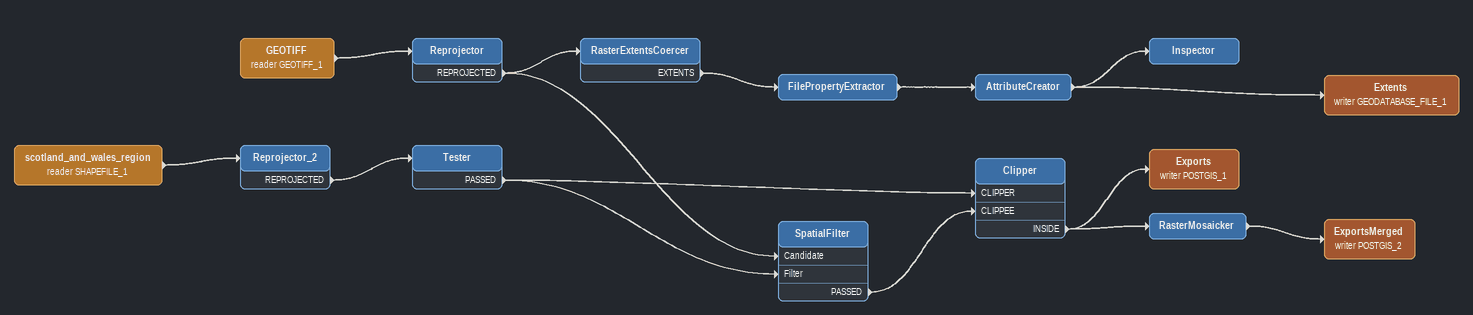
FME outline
scotland_and_wales_region (reader SHAPEFILE_1)
    -> Reprojector_2
Reprojector_2
    REPROJECTED -> Tester
Tester
    PASSED -> Clipper [CLIPPER]
    PASSED -> SpatialFilter [Filter]
GEOTIFF (reader GEOTIFF_1)
    -> Reprojector
Reprojector
    REPROJECTED -> RasterExtentsCoercer
    REPROJECTED -> SpatialFilter [Candidate]
RasterExtentsCoercer
    EXTENTS -> FilePropertyExtractor
FilePropertyExtractor
    -> AttributeCreator
AttributeCreator
    -> Extents (writer GEODATABASE_FILE_1)
    -> Inspector
Inspector
Extents (writer GEODATABASE_FILE_1)
SpatialFilter
    PASSED -> Clipper [CLIPPEE]
Clipper
    INSIDE -> Exports (writer POSTGIS_1)
    INSIDE -> RasterMosaicker
Exports (writer POSTGIS_1)
RasterMosaicker
    -> ExportsMerged (writer POSTGIS_2)
ExportsMerged (writer POSTGIS_2)
